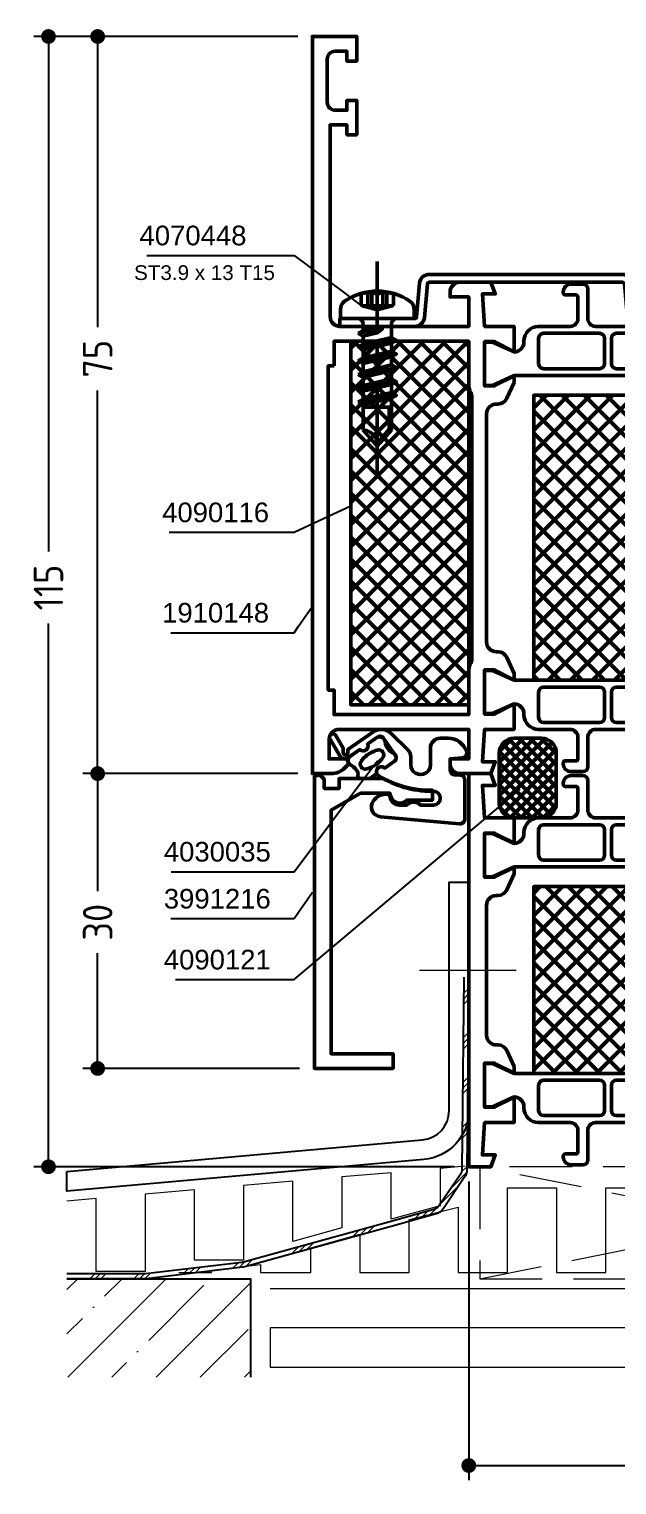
# Model space of a CAD drawing. Header units: millimetres. Extents: x 21 to 175, y 77 to 225.
# Drawn here: x 20.7 to 80.5, y 76.9 to 225 of the extents above; entities that cross this region are included whole.
import ezdxf
from ezdxf.enums import TextEntityAlignment as Align

# ---------------------------------------------------------------- set-up
doc = ezdxf.new("R2010")
doc.units = ezdxf.units.MM
doc.linetypes.add('CENTER', pattern=[50.800000000000004, 31.75, -6.35, 6.35, -6.35])
doc.linetypes.add('HIDDEN', pattern=[9.524999999999999, 6.35, -3.175])
for name, color, linetype, lineweight in [('AM_5', 3, 'Continuous', 25), ('AM_C', 50, 'Continuous', 50), ('AM_S', 80, 'Continuous', 50), ('Cent3', 70, 'CENTER', 18), ('CHide3', 70, 'HIDDEN', 18), ('Cont2', 2, 'Continuous', 25), ('Cont3', 70, 'Continuous', 18)]:
    doc.layers.add(name, color=color, linetype=linetype, lineweight=lineweight)
doc.styles.add('HBS_DIMTEXTSTYLE', font='isocp.shx')
doc.styles.get("Standard").update_dxf_attribs({"font": 'ISOCP.SHX'})
doc.styles.add('SWISSL', font='swissl.ttf')
doc.dimstyles.new('Konstruktionsschnitt 1-1$0', dxfattribs={"dimtxt": 3, "dimasz": 1.5, "dimexe": 1.5, "dimexo": 1.5, "dimgap": 1.5, "dimtad": 0, "dimdsep": 46, "dimtxsty": 'HBS_DIMTEXTSTYLE', "dimblk": 'PUNKT', "dimcen": 0, "dimclrd": 3, "dimclre": 3, "dimclrt": 2, "dimadec": 1, "dimazin": 2, "dimtfac": 0.7, "dimtofl": 0, "dimtmove": 0, "dimatfit": 3, "dimfxl": 0, "dimtolj": 1, "dimtzin": 0, "dimarcsym": 0})
pattern_1 = [(45, (0, 0), (-1.122532015133644, 1.122532015133644), []), (135, (0, 0), (-1.122532015133644, -1.122532015133644), [])]

# ---------------------------------------------------------------- blocks, each defined once
blk = doc.blocks.new('WS4070448')
at = {"linetype": 'CENTER', "ltscale": 0.3}
blk.add_line((-2.131628207280301e-14, -16.00000000000009), (2.131628207280301e-14, 5.799999999999983), dxfattribs=at)
at = {"linetype": 'HIDDEN'}
for p, q in [((-0.9716666225000523, 1.333334000000065), (-0.9716666225000523, 2.718029728387165)), ((-0.559467827442873, 1.333334000000065), (-0.559467827442873, 2.606530783730278)), ((0.5594678274428446, 1.333334000000065), (0.5594678274428446, 2.606530783730278)), ((0.9716666224999102, 1.333334000000065), (0.9716666224999102, 2.718029728387165))]:
    blk.add_line(p, q, dxfattribs=at)
for p, q in [((-1.45000000000006, -9.000000000000085), (-1.45000000000006, -11.36375571920436)), ((-1.45000000000006, -9.000000000000085), (1.450000000000031, -9.000000000000085)), ((1.450000000000031, -11.36375571920436), (1.450000000000031, -9.000000000000085)), ((-1.45000000000006, -11.36375571920436), (-1.4210854715202e-14, -13.00000000000009)), ((-1.4210854715202e-14, -13.00000000000009), (1.450000000000031, -11.36375571920436))]:
    blk.add_line(p, q)
blk.add_lwpolyline([(3.322916666666629, 1.753759020647635, 0.3148562194916155), (-3.322916666666629, 1.753759020647635, 0.244911807885714), (-3.75, 0.9341453963980939), (-3.75, 0), (3.75, 0), (3.75, 0.9341453963980939, 0.244911807885716), (3.322916666666629, 1.753759020647635, 0.1382912330068625)], format="xyb")
for points in [[(-1.649999250000064, 2.560350930921459), (-1.649999250000064, 1.333334000000036)], [(1.649999249999951, 2.560350930921459), (1.649999249999951, 1.333334000000036)], [(-1.649999250000064, 1.333334000000036), (0, 0.8912180334505138)], [(1.649999249999951, 1.333334000000036), (0, 0.8912180334505138)]]:
    blk.add_lwpolyline(points, dxfattribs=at)
for points in [[(-1.950000000000045, -1.499999999999886), (-1.450000000000045, -1.788675134594655), (0, -1.44483752221322), (0.5, -1.067998897264147), (0, -0.8674872530235689), (-1.450000000000045, -1.211324865405004)], [(-1.950000000000045, -2.899999999999864), (-1.450000000000045, -3.188675134594632), (1.450000000000045, -2.500999909831648), (1.950000000000045, -2.212324775236766), (1.450000000000045, -1.923649640641997), (-1.450000000000045, -2.611324865404981)], [(-1.950000000000045, -4.299999999999841), (-1.450000000000045, -4.58867513459461), (1.450000000000045, -3.900999909831626), (1.950000000000045, -3.612324775236857), (1.450000000000045, -3.323649640641975), (-1.450000000000045, -4.011324865405072)], [(-1.950000000000045, -5.699999999999932), (-1.450000000000045, -5.9886751345947), (1.450000000000045, -5.300999909831717), (1.950000000000045, -5.012324775236834), (1.450000000000045, -4.723649640642066), (-1.450000000000045, -5.411324865405049)], [(-1.950000000000045, -7.099999999999909), (-1.450000000000045, -7.388675134594678), (1.450000000000045, -6.700999909831694), (1.950000000000045, -6.412324775236925), (1.450000000000045, -6.123649640642043), (-1.450000000000045, -6.81132486540514)], [(-1.950000000000045, -8.5), (-1.450000000000045, -8.788675134594769), (1.450000000000045, -8.100999909831785), (1.950000000000045, -7.812324775236902), (1.450000000000045, -7.523649640642134), (-1.450000000000045, -8.211324865405118)]]:
    blk.add_lwpolyline(points, close=True)
for points in [[(-1.950000000000045, -1.499999999999886), (0.5, -1.067998897264147)], [(-1.450000000000045, -0.5), (-1.450000000000045, -1.211324865405004)], [(1.450000000000045, -0.5), (1.450000000000045, -1.923649640641997)], [(-1.950000000000045, -2.899999999999864), (1.950000000000045, -2.212324775236766)], [(-1.450000000000045, -1.788675134594655), (-1.450000000000045, -2.211324865405231)], [(-1.450000000000045, -1.788675134594541), (-1.450000000000045, -2.611324865404981)], [(-1.450000000000045, -1.788675134594655), (-1.450000000000045, -2.611324865404981)], [(1.450000000000045, -2.500999909831648), (1.450000000000045, -3.323649640641975)], [(-1.950000000000045, -4.299999999999841), (1.950000000000045, -3.612324775236857)], [(-1.450000000000045, -3.188675134594632), (-1.450000000000045, -4.011324865404958)], [(1.450000000000045, -3.900999909831626), (1.450000000000045, -4.723649640642066)], [(-1.950000000000045, -5.699999999999932), (1.950000000000045, -5.012324775236834)], [(-1.450000000000045, -4.58867513459461), (-1.450000000000045, -5.411324865405049)], [(1.450000000000045, -5.300999909831717), (1.450000000000045, -6.123649640642043)], [(-1.950000000000045, -7.099999999999909), (1.950000000000045, -6.412324775236925)], [(-1.450000000000045, -5.9886751345947), (-1.450000000000045, -6.811324865405027)], [(-1.450000000000045, -7.388675134594678), (-1.450000000000045, -8.211324865405118)], [(1.450000000000045, -6.700999909831694), (1.450000000000045, -7.523649640642134)], [(-1.950000000000045, -8.5), (1.950000000000045, -7.812324775236902)], [(-1.450000000000045, -8.788675134594769), (-1.450000000000045, -9)], [(1.450000000000045, -8.100999909831785), (1.450000000000045, -9)], [(-1.450000000000045, -10.18867513459475), (-1.450000000000045, -11.01132486540519)], [(1.200000000000045, -9), (1.200000000000045, -11.24717880466551), (0.03343096820276514, -12.6455962645781)], [(1.450000000000045, -9.500999909831762), (1.450000000000045, -10.3236496406422)]]:
    blk.add_lwpolyline(points)
for centre, radius, start, end in [((-1.589423204548893, 3.837682909053569), 1.278767547148902, 267.2848457777188, 298.8872446147255), ((0, 5.492494377275193), 2.939692180009696, 250.6988425741183, 289.3011574258814), ((1.589423204548893, 3.837682909053569), 1.278767547148902, 241.1127553852742, 272.7151542222811), ((-1.310832936250108, 2.490512553338817), 1.205859026872558, 253.6642630842155, 286.3357369157983), ((1.13686837721616e-13, 11.41484705033724), 10.12822992478941, 264.4947782301543, 275.5052217698424), ((1.310832936250108, 2.490512553339386), 1.205859026873062, 253.6642630842089, 286.3357369157813)]:
    blk.add_arc(centre, radius, start, end, dxfattribs=at)
for centre, radius, start, end in [((-1.950000000000045, -0.5), 0.5, 0, 90), ((1.950000000000045, -0.5), 0.5, 90, 180), ((-1.458486273947074, -12.8318756073138), 1.46814441479989, 353.4243546898833, 89.66881296982747)]:
    blk.add_arc(centre, radius, start, end)
blk = doc.blocks.new('PUNKT')
at = {"color": 0, "linetype": 'Continuous'}
blk.add_line((-0.5, 0), (-1, 0), dxfattribs=at)
at = {"color": 0, "linetype": 'Continuous', "const_width": 0.5}
blk.add_lwpolyline([(-0.25, 0, 1), (0.25, 0, 1)], format="xyb", close=True, dxfattribs=at)
blk = doc.blocks.new('*D50')
at = {"layer": 'AM_5', "color": 3, "lineweight": -2, "transparency": 16777216}
for p, q in [((48.00108764469528, 224.2948722439128), (21.15944273874139, 224.2948722439128)), ((22.65944273874139, 222.7948722439128), (22.65944273874138, 171.8894959802159)), ((22.65944273874136, 110.7948722439128), (22.65944273874137, 164.565231911504)), ((63.90108764469527, 109.2948722439128), (21.15944273874136, 109.2948722439128))]:
    blk.add_line(p, q, dxfattribs=at)
at = {"layer": 'AM_5', "color": 3, "lineweight": -2, "transparency": 16777216, "xscale": 1.5, "yscale": 1.5, "zscale": 1.5}
for p, rotation in [((22.65944273874139, 224.2948722439128), 90), ((22.65944273874136, 109.2948722439128), 270)]:
    blk.add_blockref('PUNKT', p, dxfattribs=dict(at, rotation=rotation))
at = {"layer": 'AM_5', "color": 2, "transparency": 16777216, "insert": (22.65944273874135, 168.2273639458599), "char_height": 3, "attachment_point": 5, "rotation": 90, "style": 'HBS_DIMTEXTSTYLE'}
blk.add_mtext('\\A1;115', dxfattribs=at)
blk = doc.blocks.new('*D53')
at = {"layer": 'AM_5', "color": 3, "lineweight": -2, "transparency": 16777216}
for p, q in [((65.40108764469528, 107.7948722439128), (65.40108764469528, 77.39487224353995)), ((124.5010876446952, 96.3948722436425), (124.5010876446952, 77.39487224353995)), ((66.90108764469528, 78.89487224353995), (87.00108764469526, 78.89487224353995)), ((123.0010876446952, 78.89487224353995), (95.71157063617808, 78.89487224353995))]:
    blk.add_line(p, q, dxfattribs=at)
at = {"layer": 'AM_5', "color": 3, "lineweight": -2, "transparency": 16777216, "xscale": 1.5, "yscale": 1.5, "zscale": 1.5, "rotation": 180}
blk.add_blockref('PUNKT', (65.40108764469528, 78.89487224353995), dxfattribs=at)
at = {"layer": 'AM_5', "color": 3, "lineweight": -2, "transparency": 16777216, "xscale": 1.5, "yscale": 1.5, "zscale": 1.5}
blk.add_blockref('PUNKT', (124.5010876446952, 78.89487224353995), dxfattribs=at)
at = {"layer": 'AM_5', "color": 2, "transparency": 16777216, "insert": (91.35632914043667, 78.89487224353995), "char_height": 3, "attachment_point": 5, "style": 'HBS_DIMTEXTSTYLE'}
blk.add_mtext('\\A1;59.1', dxfattribs=at)
blk = doc.blocks.new('*D54')
at = {"layer": 'AM_5', "color": 3, "lineweight": -2, "transparency": 16777216}
for p, q in [((48.00108764469528, 224.2948722439128), (26.15944273874139, 224.2948722439128)), ((27.65944273874139, 222.7948722439128), (27.65944273874138, 194.7145006288347)), ((27.65944273874137, 150.7948722439128), (27.65944273874138, 188.2902365601228)), ((48.00108764469528, 149.2948722439128), (26.15944273874137, 149.2948722439128))]:
    blk.add_line(p, q, dxfattribs=at)
at = {"layer": 'AM_5', "color": 3, "lineweight": -2, "transparency": 16777216, "xscale": 1.5, "yscale": 1.5, "zscale": 1.5}
for p, rotation in [((27.65944273874139, 224.2948722439128), 90), ((27.65944273874137, 149.2948722439128), 270)]:
    blk.add_blockref('PUNKT', p, dxfattribs=dict(at, rotation=rotation))
at = {"layer": 'AM_5', "color": 2, "transparency": 16777216, "insert": (27.65944273874135, 191.5023685944788), "char_height": 3, "attachment_point": 5, "rotation": 90, "style": 'HBS_DIMTEXTSTYLE'}
blk.add_mtext('\\A1;75', dxfattribs=at)
blk = doc.blocks.new('*D55')
at = {"layer": 'AM_5', "color": 3, "lineweight": -2, "transparency": 16777216}
for p, q in [((48.00108764469528, 149.2948722439128), (26.1594427387414, 149.2948722439128)), ((27.6594427387414, 147.7948722439128), (27.6594427387414, 137.3236236396629)), ((27.65944273874139, 120.7948722439128), (27.65944273874139, 131.0212614349385)), ((48.20108764469527, 119.2948722439128), (26.15944273874139, 119.2948722439128))]:
    blk.add_line(p, q, dxfattribs=at)
at = {"layer": 'AM_5', "color": 3, "lineweight": -2, "transparency": 16777216, "xscale": 1.5, "yscale": 1.5, "zscale": 1.5}
for p, rotation in [((27.6594427387414, 149.2948722439128), 90), ((27.65944273874139, 119.2948722439128), 270)]:
    blk.add_blockref('PUNKT', p, dxfattribs=dict(at, rotation=rotation))
at = {"layer": 'AM_5', "color": 2, "transparency": 16777216, "insert": (27.65944273874137, 134.1724425373007), "char_height": 3, "attachment_point": 5, "rotation": 90, "style": 'HBS_DIMTEXTSTYLE'}
blk.add_mtext('\\A1;30', dxfattribs=at)
blk = doc.blocks.new('*S283')
at = {"layer": 'AM_5', "color": 3}
for p, q in [((32.64607917329776, 202.0182445377727), (47.6428624065924, 202.0182445377727)), ((47.6428624065924, 202.0182445377727), (52.64623833503897, 198.2648733703371))]:
    blk.add_line(p, q, dxfattribs=at)
at = {"layer": 'AM_5', "color": 3, "linetype": 'Continuous'}
blk.add_line((52.64623833503897, 198.2648733703371), (54.64607731474939, 196.7646587006212), dxfattribs=at)
at = {"layer": 'AM_5', "color": 2, "insert": (42.79136091124752, 203.0182445377727), "char_height": 2, "attachment_point": 9, "style": 'SWISSL'}
blk.add_mtext('4070448', dxfattribs=at)
blk = doc.blocks.new('ZAHL rechts')
at = {"layer": 'AM_5', "color": 2, "style": 'SWISSL'}
blk.add_attdef('XXX', text='', height=1.5, dxfattribs=at).set_placement((-1.954028421162932, -2.499647748309662), align=Align.RIGHT)
blk = doc.blocks.new('*S284')
at = {"layer": 'AM_5', "color": 3, "linetype": 'Continuous'}
blk.add_line((48.08763885354344, 164.2838772042271), (49.50108764469528, 166.3459544372112), dxfattribs=at)
at = {"layer": 'AM_5', "color": 3}
for p, q in [((35.10121750063848, 163.6349938553808), (47.6428624065924, 163.6349938553808)), ((47.6428624065924, 163.6349938553808), (48.08763885354344, 164.2838772042271))]:
    blk.add_line(p, q, dxfattribs=at)
at = {"layer": 'AM_5', "color": 2, "insert": (45.09171308787542, 164.6349938553808), "char_height": 2, "attachment_point": 9, "style": 'SWISSL'}
blk.add_mtext('1910148', dxfattribs=at)
blk = doc.blocks.new('*S285')
at = {"layer": 'AM_5', "color": 3, "linetype": 'Continuous'}
blk.add_line((48.08763885354344, 135.1857875777609), (49.50108764469528, 137.247864810745), dxfattribs=at)
at = {"layer": 'AM_5', "color": 3}
for p, q in [((47.6428624065924, 134.5369042289147), (48.08763885354344, 135.1857875777609)), ((35.10121750063848, 134.5369042289147), (47.6428624065924, 134.5369042289147))]:
    blk.add_line(p, q, dxfattribs=at)
at = {"layer": 'AM_5', "color": 2, "insert": (45.26279251761065, 135.5369042289147), "char_height": 2, "attachment_point": 9, "style": 'SWISSL'}
blk.add_mtext('3991216', dxfattribs=at)
blk = doc.blocks.new('*S286')
at = {"layer": 'AM_5', "color": 3, "linetype": 'Continuous'}
blk.add_line((54.60537537298061, 148.6083422597439), (56.10462852090293, 150.6089021809772), dxfattribs=at)
at = {"layer": 'AM_5', "color": 3}
for p, q in [((47.6428624065924, 139.3177668749757), (54.60537537298061, 148.6083422597439)), ((35.13244628543142, 139.3177668749757), (47.6428624065924, 139.3177668749757))]:
    blk.add_line(p, q, dxfattribs=at)
at = {"layer": 'AM_5', "color": 2, "insert": (45.26279251761065, 140.3177668749757), "char_height": 2, "attachment_point": 9, "style": 'SWISSL'}
blk.add_mtext('4030035', dxfattribs=at)
blk = doc.blocks.new('*S290')
at = {"layer": 'AM_5', "color": 3, "linetype": 'Continuous'}
blk.add_line((68.69875327079613, 146.1007262386425), (70.60988002975438, 147.7124317052814), dxfattribs=at)
at = {"layer": 'AM_5', "color": 3}
for p, q in [((47.6428624065924, 128.3437175778), (68.69875327079613, 146.1007262386425)), ((35.56286040627324, 128.3437175778), (47.6428624065924, 128.3437175778))]:
    blk.add_line(p, q, dxfattribs=at)
at = {"layer": 'AM_5', "color": 2, "insert": (45.26279251761065, 129.3437175778), "char_height": 2, "attachment_point": 9, "style": 'SWISSL'}
blk.add_mtext('4090121', dxfattribs=at)
blk = doc.blocks.new('*S292')
at = {"layer": 'AM_5', "color": 3, "linetype": 'Continuous'}
blk.add_line((51.1392236649849, 175.4927299167475), (53.40108764469528, 176.5576108196135), dxfattribs=at)
at = {"layer": 'AM_5', "color": 3}
for p, q in [((47.6428624065924, 173.8466502377832), (51.1392236649849, 175.4927299167475)), ((34.93556916391072, 173.8466502377832), (47.6428624065924, 173.8466502377832))]:
    blk.add_line(p, q, dxfattribs=at)
at = {"layer": 'AM_5', "color": 2, "insert": (45.09171308787542, 174.8466502377832), "char_height": 2, "attachment_point": 9, "style": 'SWISSL'}
blk.add_mtext('4090116', dxfattribs=at)
blk = doc.blocks.new('WI4090116')
h = blk.add_hatch()
h.set_pattern_fill('ANSI37', color=256, scale=0.5, style=0)
h.set_pattern_definition(pattern_1)
h.paths.add_polyline_path([(12, 37), (0, 37), (0, 0), (12, 1.77635683940025e-15)])
blk.add_lwpolyline([(12, 0), (12, 37), (2.390007383920337e-15, 37), (0, 0), (12, 0)], close=True)
blk = doc.blocks.new('WI4030035')
for points in [[(6.912844257252338, -4.394375471112689, -0.5139623696979816), (6.085081425215151, -2.994542319062873, -0.2971352728131728), (7.457459287392417, -2.100000000000001), (7.599999999999937, -2.100000000000001, -0.369663813329322), (7.896428444123025, -2.353846153846156, 0.3696638133293279), (8.884523257866498, -3.199999999999996), (9.571714314291405, -3.199999999999996, -0.4200840252084038), (10.99999999999998, -3.199999999999982), (12.29999999999999, -3.199999999999996, 0.9998319518644877), (12.3002352877288, -1.800000039543065), (12.12934757663047, -1.800000039543065, -0.1433758306597387), (6.736215529552666, -0.2210526294977271, -1.099023215112901), (7.349674478305495, 0.563042623682918), (8.359594367663782, 1.270780608298715, 0.4140998589492778), (8.457697422273789, 1.827782905364082), (7.196170143118557, 3.629430574540429, 0.4142135623775013), (6.6390787508576, 3.727660817712142), (5.620768174213445, 3.014632075684396, -0.8164965812696077), (4.818166362115598, 2.452644236654692), (3.632397930817604, 1.622360242462094, -0.4401814866602699), (2.768465051750802, 1.814149188926137), (1.785310251197537, 3.519278362770869, -0.9999999999999706), (2.391728437987695, 3.868931022892447), (3.125307196339868, 2.596652698588713), (3.125307196339868, 2.137346401831472, 1.000000000410207), (3.600000000002801, 2.137346401831472), (3.600000000002836, 2.454217179216897), (6.134264186414754, 4.228728066419364, -0.3639702342708468), (8.055289012741298, 4.060660171779823), (9.707106781186539, 2.408842403334603, -0.1989123675928838), (9.999999999999993, 1.701735622148021), (9.999999999999957, 0.9000000000000057, 1.000000000410207), (11.99999999999997, 0.9000000000000057), (11.99999999999999, 2.599999999999994, -0.4142135626133908), (12.99999999999999, 3.599999999999994), (13.78824360251612, 3.599999999999994, -0.3164943382338736), (15.67058546582793, 2.275861753337054, -0.4917947128300505), (15.2435778713738, 1.608798965956915), (13.99999999999999, 1.5), (13.99999999999999, 0.3744822833573593, 0.3989595459737116), (14.47383202187849, -0.124832484019926), (15.02616797812148, -0.1537791849048418, -0.3989595459737154), (15.5, -0.6530939522821271), (15.49999999999999, -4.600000000000001, -0.440010531136637), (14.95642212862618, -5.098097349045872), (6.912844257252338, -4.394375471112689)], [(8.196440232313387, 2.08119736962572, -0.5626267283006946), (8.359594367663783, 1.270780608298701), (7.349674478305468, 0.563042623682882, 0.8157948930456566), (6.546955880931813, 0.00151605961371315), (5.831308205557002, -0.5000000000279745), (4.9101185149191, -0.5000000000470455, -0.5214468207641677), (4.628495798394988, -0.09661409413593747, 0.2041112977901597), (4.616542440798833, 0.1382192798326041, 0.1614792016717727), (3.956681618646224, 0.8136435866751053, -0.5424332092361432), (3.836871528302419, 1.765534196790405), (4.818166362115614, 2.452644236654741, 0.8164965816114546), (5.620768174213447, 3.014632075684396), (6.543650700102996, 3.660841377214943, -0.5424332091856782), (7.397157817980167, 3.222690956479816, 0.2463454695318311), (8.196440232313387, 2.08119736962572)], [(5.237182257971421, 1.609818329015035, 0.05852415825914666), (4.970644392811119, 1.256573669215236, 0.739130434782609), (5.518977856413239, 0.4734723261418519, 0.1725745124494025), (7.151874339808893, 1.616838752931605, 0.7391304350997632), (6.603540876206859, 2.399940096004961, 0.1154577471995676), (5.237182257971421, 1.609818329015035)]]:
    blk.add_lwpolyline(points, format="xyb", close=True)
at = {"width": 0.8}
blk.add_text('STILPRF1', height=0.01, dxfattribs=at).set_placement((0, 0))
blk = doc.blocks.new('WI4080202')
blk.add_lwpolyline([(-48.31596340037879, -0.1825710845161694), (-48.61382596194296, -3.587155742230798, -0.3888787318529878), (-49.61002066003471, -4.499999999483137), (-57.19999999985691, -4.499999999483137), (-57.19999999985691, -3.699999999482955), (-49.6100206600347, -3.699999999483137, 0.388878731852982), (-49.41078172041635, -3.517431148032671), (-49.11291915885215, -0.1128464903182987, -0.3888787318529851), (-48.11672446076041, 0.7999977669340274), (-28.48325693036753, 0.7999977669340268, -0.3888787318529744), (-27.48706223227579, -0.1128464903182645), (-27.21544610936719, -3.217432981435559, 0.3888787318529892), (-27.01620716974884, -3.400001832886031), (-19.88378352567152, -3.400001832886031, 0.3888787318529688), (-19.68454458605318, -3.217432981435571), (-19.41292846314469, -0.1128464903181837, -0.3888787318529531), (-18.41673376505295, 0.7999977669340268), (0.8000000001437686, 0.7999977669340269, -0.4142135623730951), (1.800000000143768, -0.2000022330659731), (1.800000000143768, -1.500002233066155, -0.4142135623730951), (0.8000000001437684, -2.500002233066155), (-0.6999999998562316, -2.500002233066155), (-0.6999999998562316, -1.700002233065973), (0.8000000001437684, -1.70000223306603, 0.4142135623730829), (1.000000000143643, -1.500002233066164), (1.000000000143643, -0.2000022330659732, 0.4142135623730921), (0.8000000001437703, -2.233066098228376e-06), (-18.41673376505295, -2.233065973245019e-06, 0.3888787318529934), (-18.6159727046713, -0.1825710845164408), (-18.88758882757979, -3.287157575633712, -0.3888787318529837), (-19.88378352567154, -4.200001832886031), (-27.01620716974884, -4.200001832886031, -0.3888787318529745), (-28.01240186784058, -3.287157575633739), (-28.28401799074918, -0.1825710845164305, 0.388878731852965), (-28.48325693036752, -2.233065973245019e-06), (-48.11672446076045, -2.233065973245019e-06, 0.3888787318530236), (-48.31596340037879, -0.1825710845161694)], format="xyb", close=True)
blk = doc.blocks.new('WI1010557')
for points in [[(-54.49999999999998, 10.19999999999999), (-55.23354679286452, 11.81380294430133, 0.294107615057312), (-56.14391327032706, 12.40000000000001), (-56.29999999999998, 12.40000000000001, -0.4142135623730951), (-57.29999999999998, 13.40000000000001), (-57.29999999999997, 26.59999999999999, -0.414213562373095), (-56.29999999999997, 27.59999999999999), (-56.1439132703268, 27.59999999999999, 0.2941076150573486), (-55.2335467928642, 28.18619705569879), (-54.49999999999997, 29.80000000000003), (-54.49999999999998, 30.49999999999998), (-56.69999999999997, 29.49999999999997), (-57.49999999999998, 29.49999999999997), (-57.49999999999997, 33.89999999999998), (-56.69999999999997, 33.89999999999998), (-54.49999999999997, 32.89999999999998), (-54.49999999999997, 35.49999899999997), (-57.49999999999997, 35.49999999999983), (-57.72073743384593, 38.80000000000002), (-56.41437039865156, 38.80000000000001), (-56.85113467977101, 40.00000000000001), (-59.09999999999997, 40), (-59.09999999999997, 0), (-56.85113467977101, -7.105427357601002e-15), (-56.41437039865156, 1.199999999999989), (-57.72073743384593, 1.199999999999982), (-57.49999999999997, 4.500000000000171), (-54.49999999999997, 4.500001000000026), (-54.49999999999997, 7.100000000000023), (-56.69999999999997, 6.100000000000023), (-57.49999999999997, 6.100000000000023), (-57.49999999999998, 10.50000000000003), (-56.69999999999997, 10.50000000000003), (-54.49999999999998, 9.500000000000021), (-54.49999999999998, 10.19999999999999)], [(-20.49999999999998, 10.2), (-19.76645320713581, 11.81380294430117, -0.2941076150573475), (-18.85608672967323, 12.39999999999999), (-18.69999999999998, 12.4, 0.4142135623730883), (-17.7, 13.4), (-17.7, 26.6, 0.4142135623730953), (-18.7, 27.6), (-18.8560867296732, 27.6, -0.2941076150573539), (-19.76645320713581, 28.18619705569882), (-20.49999999999997, 29.79999999999998), (-20.49999999999996, 30.49999999999998), (-18.29999999999998, 29.49999999999997), (-17.49999999999996, 29.49999999999997), (-17.49999999999997, 33.89999999999998), (-18.29999999999998, 33.89999999999998), (-20.49999999999997, 32.89999999999998), (-20.49999999999997, 35.49999899999997), (-17.49999999999997, 35.49999999999983), (-17.27926256615402, 38.80000000000003), (-18.58562960134839, 38.80000000000001), (-18.14886532022894, 40.00000000000001), (-15, 40, -0.4142135623730949), (-14, 39), (-14, 38.5), (-15.89999999999997, 38.5), (-15.90000000000001, 35.5), (-2.699999999999989, 35.5, 0.4142135623730951), (-1.699999999999989, 36.5), (-1.699999999999989, 38.5), (-3.5, 38.5), (-3.712132034355951, 39.01213203435598), (-3.310050506338676, 39.4142135623732, -0.1989123673796397), (-1.895836943965692, 40), (0, 40), (0, -3.552713678800501e-15), (-1.895836943965696, -3.552713678800501e-15, -0.1989123673796396), (-3.310050506338678, 0.5857864376267976), (-3.712132034355953, 0.9878679656440141), (-3.500000000000004, 1.499999999999996), (-1.699999999999992, 1.499999999999996), (-1.699999999999992, 3.499999999999996, 0.4142135623730951), (-2.699999999999992, 4.499999999999996), (-15.90000000000002, 4.5), (-15.89999999999997, 1.499999999999996), (-14, 1.499999999999996), (-14, 0.9999999999999964, -0.4142135623730951), (-15, -3.552713678800501e-15), (-18.14886532022894, -1.06581410364015e-14), (-18.58562960134839, 1.199999999999989), (-17.27926256615402, 1.199999999999974), (-17.49999999999997, 4.500000000000171), (-20.49999999999997, 4.500001000000026), (-20.49999999999997, 7.100000000000023), (-18.29999999999998, 6.100000000000023), (-17.49999999999997, 6.100000000000023), (-17.49999999999996, 10.50000000000003), (-18.29999999999998, 10.50000000000003), (-20.49999999999996, 9.500000000000014), (-20.49999999999998, 10.2)], [(-20.49999999999996, 32.89999999999998), (-20.49999999999996, 32.9497840575384), (-18.49999999999996, 33.94999999999998), (-17.49999999999997, 33.94999999999999), (-17.49999999999997, 29.44999999999999), (-18.49999999999994, 29.44999999999998), (-20.49999999999996, 30.45021594246158), (-20.49999999999996, 30.49999999999999), (-54.49999999999999, 30.49999999999999), (-54.49999999999999, 30.45021594246158), (-56.5, 29.44999999999998), (-57.49999999999997, 29.44999999999999), (-57.49999999999997, 33.94999999999999), (-56.49999999999999, 33.94999999999998), (-54.49999999999999, 32.9497840575384), (-54.49999999999999, 32.89999999999999, 0.4142135623730951), (-53.49999999999999, 33.89999999999999), (-53.49999999999999, 33.99999999999999, -0.4142135623730951), (-51.99999999999999, 35.49999999999999), (-48.8, 35.49999999999999, 0.4142135623730954), (-47.99999999999999, 36.29999999999999), (-47.99999999999999, 38.49999999999999, 0.4142135623730945), (-48.19999999999999, 38.69999999999998), (-49.3, 38.69999999999998, -0.4142135623730944), (-49.49999999999999, 38.89999999999998), (-49.49999999999999, 38.99999999999999, -0.4142135623730933), (-48.69999999999999, 39.79999999999998), (-47.49999999999999, 39.79999999999998, -0.414213562373094), (-46.99999999999999, 39.29999999999998), (-46.99999999999999, 36.29999999999999, 0.4142135623730955), (-46.19999999999999, 35.49999999999999), (-28.8, 35.49999999999999, 0.4142135623730954), (-28, 36.29999999999999), (-27.99999999999999, 39.29999999999998, -0.4142135623730945), (-27.49999999999999, 39.79999999999998), (-26.3, 39.79999999999998, -0.4142135623730963), (-25.5, 38.99999999999999), (-25.49999999999999, 38.89999999999999, -0.4142135623731066), (-25.69999999999999, 38.69999999999998), (-26.8, 38.69999999999998, 0.4142135623730938), (-27, 38.49999999999999), (-26.99999999999999, 36.29999999999998, 0.414213562373095), (-26.19999999999999, 35.49999999999999), (-23, 35.49999999999999, -0.4142135623730951), (-21.5, 33.99999999999999), (-21.5, 33.89999999999999, 0.4142135623730951), (-20.49999999999996, 32.89999999999998)], [(-52, 31.69999999999998), (-52, 34.29999999999998, -0.4142135623730951), (-51.5, 34.79999999999998), (-45.8, 34.79999999999998, -0.4142135623730945), (-45.3, 34.29999999999999), (-45.3, 31.69999999999998, -0.4142135623730955), (-45.8, 31.19999999999998), (-51.5, 31.19999999999998, -0.4142135623730951), (-52, 31.69999999999998)], [(-44.59999999999999, 31.69999999999998), (-44.59999999999999, 34.29999999999999, -0.4142135623730945), (-44.09999999999999, 34.79999999999998), (-38.34999999999999, 34.79999999999998, -0.4142135623730945), (-37.84999999999999, 34.29999999999999), (-37.84999999999999, 31.69999999999998, -0.4142135623730955), (-38.34999999999999, 31.19999999999998), (-44.09999999999999, 31.19999999999998, -0.4142135623730955), (-44.59999999999999, 31.69999999999998)], [(-30.39999999999999, 31.69999999999998, -0.4142135623730945), (-30.89999999999999, 31.19999999999998), (-36.64999999999999, 31.19999999999998, -0.4142135623730946), (-37.14999999999999, 31.69999999999998), (-37.14999999999999, 34.29999999999998, -0.4142135623730955), (-36.64999999999999, 34.79999999999998), (-30.89999999999999, 34.79999999999998, -0.4142135623730951), (-30.39999999999999, 34.29999999999998), (-30.39999999999999, 31.69999999999998)], [(-29.69999999999999, 31.69999999999998), (-29.7, 34.29999999999998, -0.4142135623730958), (-29.2, 34.79999999999998), (-23.49999999999999, 34.79999999999998, -0.4142135623730951), (-22.99999999999999, 34.29999999999998), (-22.99999999999999, 31.69999999999998, -0.414213562373095), (-23.49999999999999, 31.19999999999998), (-29.19999999999999, 31.19999999999998, -0.4142135623730951), (-29.69999999999999, 31.69999999999998)], [(-2.200000000000003, 31.5), (-1.599999999999994, 31.5), (-1.599999999999994, 8.5), (-2.200000000000003, 8.5), (-2.199999999999999, 6), (-15.9, 6), (-15.9, 10.35, 0.1122811000652553), (-16.1016393442623, 11.23660187588392, -0.1122811000652559), (-16.2, 11.6690905958273), (-16.2, 28.33090940417271, -0.1122811000652545), (-16.10163934426229, 28.76339812411609, 0.1122811000652546), (-15.9, 29.65000000000001), (-15.9, 34), (-2.200000000000003, 34), (-2.200000000000003, 31.5)], [(-20.49999999999996, 7.100000000000009), (-20.49999999999996, 7.050215942461594), (-18.49999999999996, 6.050000000000013), (-17.49999999999997, 6.05000000000001), (-17.49999999999997, 10.55000000000001), (-18.49999999999994, 10.55000000000001), (-20.49999999999996, 9.549784057538421), (-20.49999999999996, 9.50000000000001), (-54.49999999999999, 9.500000000000014), (-54.49999999999999, 9.549784057538425), (-56.5, 10.55000000000002), (-57.49999999999997, 10.55000000000001), (-57.49999999999997, 6.050000000000014), (-56.49999999999999, 6.050000000000018), (-54.49999999999999, 7.050215942461598), (-54.49999999999999, 7.100000000000009, -0.4142135623730951), (-53.49999999999999, 6.100000000000009), (-53.49999999999999, 6.000000000000014, 0.4142135623730951), (-51.99999999999999, 4.500000000000013), (-48.8, 4.500000000000012, -0.4142135623730954), (-47.99999999999999, 3.700000000000012), (-47.99999999999999, 1.500000000000017, -0.4142135623730945), (-48.19999999999999, 1.300000000000017), (-49.3, 1.300000000000015, 0.4142135623730944), (-49.49999999999999, 1.100000000000015), (-49.49999999999999, 1.000000000000006, 0.4142135623730933), (-48.69999999999999, 0.2000000000000117), (-47.49999999999999, 0.2000000000000153, 0.414213562373094), (-46.99999999999999, 0.7000000000000153), (-46.99999999999999, 3.700000000000012, -0.4142135623730955), (-46.19999999999999, 4.500000000000012), (-28.8, 4.500000000000009, -0.4142135623730954), (-28, 3.700000000000009), (-27.99999999999999, 0.7000000000000126, 0.4142135623730945), (-27.49999999999999, 0.2000000000000135), (-26.3, 0.2000000000000099, 0.4142135623730963), (-25.5, 1.000000000000011), (-25.49999999999999, 1.100000000000005, 0.4142135623731066), (-25.69999999999999, 1.300000000000013), (-26.8, 1.300000000000015, -0.4142135623730938), (-27, 1.500000000000014), (-26.99999999999999, 3.70000000000001, -0.414213562373095), (-26.19999999999999, 4.500000000000009), (-23, 4.50000000000001, 0.4142135623730951), (-21.5, 6.00000000000001), (-21.5, 6.100000000000004, -0.4142135623730951), (-20.49999999999996, 7.100000000000009)], [(-52, 8.300000000000017), (-52, 5.700000000000013, 0.4142135623730951), (-51.5, 5.200000000000013), (-45.8, 5.200000000000012, 0.4142135623730945), (-45.3, 5.700000000000012), (-45.3, 8.300000000000015, 0.4142135623730955), (-45.8, 8.800000000000015), (-51.5, 8.800000000000017, 0.4142135623730951), (-52, 8.300000000000017)], [(-44.59999999999999, 8.300000000000015), (-44.59999999999999, 5.700000000000011, 0.4142135623730945), (-44.09999999999999, 5.200000000000012), (-38.34999999999999, 5.200000000000012, 0.4142135623730945), (-37.84999999999999, 5.70000000000001), (-37.84999999999999, 8.300000000000015, 0.4142135623730955), (-38.34999999999999, 8.800000000000015), (-44.09999999999999, 8.800000000000015, 0.4142135623730955), (-44.59999999999999, 8.300000000000015)], [(-30.39999999999999, 8.300000000000015, 0.4142135623730945), (-30.89999999999999, 8.800000000000013), (-36.64999999999999, 8.800000000000015, 0.4142135623730946), (-37.14999999999999, 8.300000000000015), (-37.14999999999999, 5.700000000000012, 0.4142135623730955), (-36.64999999999999, 5.200000000000011), (-30.89999999999999, 5.20000000000001, 0.4142135623730951), (-30.39999999999999, 5.70000000000001), (-30.39999999999999, 8.300000000000015)], [(-29.69999999999999, 8.300000000000013), (-29.7, 5.700000000000012, 0.4142135623730958), (-29.2, 5.20000000000001), (-23.49999999999999, 5.20000000000001, 0.4142135623730951), (-22.99999999999999, 5.700000000000009), (-22.99999999999999, 8.300000000000013, 0.414213562373095), (-23.49999999999999, 8.800000000000013), (-29.19999999999999, 8.800000000000013, 0.4142135623730951), (-29.69999999999999, 8.300000000000013)]]:
    blk.add_lwpolyline(points, format="xyb", close=True)
blk = doc.blocks.new('WI1910148')
for points in [[(20.49999999999999, 39.79999999999998), (20.49999999999998, 40.49999999999998), (18.29999999999999, 39.49999999999997), (17.49999999999998, 39.49999999999997), (17.49999999999999, 43.89999999999998), (18.29999999999999, 43.89999999999998), (20.49999999999999, 42.89999999999998), (20.49999999999999, 45.49999899999997), (17.49999999999999, 45.49999999999983), (17.27926256615403, 48.80000000000002), (18.5856296013484, 48.80000000000001), (18.14886532022895, 50.00000000000001), (15, 50, 0.4142135623730951), (14, 49), (14, 48.5), (15.9, 48.5), (15.9, 45.5), (2.799999999999997, 45.5, -0.4142135623730951), (1.799999999999997, 46.5), (1.799999999999983, 66), (3.500000000000014, 66), (3.5, 65), (4.5, 65), (4.5, 68.5), (3.499999999999986, 68.5), (3.5, 67.5), (2.300000000000008, 67.5, -0.4142135623730964), (1.5, 68.30000000000001), (1.5, 72.7, -0.4142135623730963), (2.299999999999994, 73.5), (3.5, 73.5), (3.5, 72.5), (4.5, 72.5), (4.5, 75), (9.184850993605092e-17, 75), (-9.184850993605146e-17, 1.224646799147353e-16), (1.895836943965691, -2.220446049250313e-16, 0.1989123673796397), (3.310050506338675, 0.5857864376267999), (3.71213203435595, 0.9878679656440176), (3.499999999999999, 1.5), (1.699999999999988, 1.5), (1.699999999999988, 3.5, -0.414213562373095), (2.699999999999989, 4.5), (15.90000000000001, 4.5), (15.89999999999997, 1.5), (14, 1.5), (14, 1, 0.4142135623730951), (15, 0), (18.14886532022897, -6.898236322439022e-15), (18.58562960134843, 1.199999999999989), (17.27926256615406, 1.199999999999982), (17.50000000000001, 4.500000000000171), (20.50000000000001, 4.500001000000027), (20.50000000000001, 7.100000000000024), (18.30000000000001, 6.100000000000023), (17.50000000000001, 6.100000000000023), (17.5, 10.50000000000003), (18.30000000000001, 10.50000000000003), (20.5, 9.500000000000021), (20.50000000000001, 10.19999999999999), (19.76645320713582, 11.81380294430119, 0.2941076150573523), (18.85608672967322, 12.4), (18.7, 12.4, -0.4142135623730951), (17.7, 13.4), (17.7, 36.59999999999999, -0.4142135623730951), (18.7, 37.59999999999999), (18.85608672967322, 37.59999999999999, 0.2941076150573537), (19.76645320713582, 38.18619705569881), (20.49999999999999, 39.79999999999998)], [(54.5, 42.89999999999998), (54.5, 42.9497840575384), (56.5, 43.94999999999998), (57.49999999999999, 43.94999999999999), (57.49999999999999, 39.44999999999999), (56.50000000000001, 39.44999999999998), (54.5, 40.45021594246158), (54.5, 40.49999999999999), (20.49999999999998, 40.49999999999999), (20.49999999999998, 40.45021594246158), (18.49999999999996, 39.44999999999998), (17.49999999999999, 39.44999999999999), (17.49999999999999, 43.94999999999999), (18.49999999999998, 43.94999999999998), (20.49999999999998, 42.9497840575384), (20.49999999999998, 42.89999999999999, 0.4142135623730951), (21.49999999999998, 43.89999999999999), (21.49999999999998, 43.99999999999999, -0.4142135623730951), (22.99999999999998, 45.49999999999999), (26.19999999999997, 45.49999999999999, 0.4142135623730954), (26.99999999999997, 46.29999999999999), (26.99999999999997, 48.49999999999999, 0.4142135623730945), (26.79999999999997, 48.69999999999998), (25.69999999999997, 48.69999999999998, -0.4142135623730944), (25.49999999999997, 48.89999999999998), (25.49999999999997, 48.99999999999999, -0.4142135623730933), (26.29999999999997, 49.79999999999998), (27.49999999999997, 49.79999999999998, -0.414213562373094), (27.99999999999997, 49.29999999999998), (27.99999999999997, 46.29999999999999, 0.4142135623730955), (28.79999999999997, 45.49999999999999), (46.19999999999996, 45.49999999999999, 0.4142135623730954), (46.99999999999996, 46.29999999999999), (46.99999999999997, 49.29999999999998, -0.4142135623730945), (47.49999999999997, 49.79999999999998), (48.69999999999996, 49.79999999999998, -0.4142135623730963), (49.49999999999996, 48.99999999999999), (49.49999999999997, 48.89999999999999, -0.4142135623731066), (49.29999999999997, 48.69999999999998), (48.19999999999996, 48.69999999999998, 0.4142135623730938), (47.99999999999996, 48.49999999999999), (47.99999999999997, 46.29999999999998, 0.414213562373095), (48.79999999999997, 45.49999999999999), (51.99999999999996, 45.49999999999999, -0.4142135623730951), (53.49999999999996, 43.99999999999999), (53.49999999999996, 43.89999999999999, 0.4142135623730951), (54.5, 42.89999999999998)], [(54.49999999999999, 39.79999999999998), (54.49999999999999, 40.49999999999998), (56.69999999999998, 39.49999999999997), (57.49999999999999, 39.49999999999997), (57.49999999999999, 43.89999999999998), (56.69999999999998, 43.89999999999998), (54.49999999999999, 42.89999999999998), (54.49999999999999, 45.49999899999997), (57.49999999999999, 45.49999999999983), (57.72073743384594, 48.80000000000002), (56.41437039865157, 48.80000000000001), (56.85113467977102, 50.00000000000001), (59.99999999999997, 50, -0.4142135623730949), (60.99999999999997, 49), (60.99999999999997, 48.5), (59.09999999999999, 48.5), (59.09999999999996, 45.5), (72.29999999999998, 45.5, 0.4142135623730951), (73.29999999999998, 46.5), (73.29999999999998, 48.5), (71.49999999999997, 48.5), (71.28786796564403, 49.01213203435599), (71.6899494936613, 49.4142135623732, -0.1989123673796395), (73.10416305603428, 50), (74.99999999999997, 50), (74.99999999999997, 0), (73.10416305603428, 0, -0.1989123673796384), (71.6899494936613, 0.585786437626794), (71.28786796564403, 0.9878679656440141), (71.49999999999997, 1.5), (73.29999999999998, 1.5), (73.29999999999998, 3.5, 0.4142135623730951), (72.29999999999998, 4.5), (59.09999999999996, 4.5), (59.09999999999999, 1.5), (60.99999999999997, 1.5), (60.99999999999997, 1, -0.4142135623730953), (59.99999999999997, 0), (56.85113467977101, -7.105427357601002e-15), (56.41437039865156, 1.199999999999989), (57.72073743384593, 1.199999999999982), (57.49999999999998, 4.500000000000171), (54.49999999999998, 4.500001000000026), (54.49999999999998, 7.100000000000023), (56.69999999999997, 6.100000000000023), (57.49999999999998, 6.100000000000023), (57.49999999999999, 10.50000000000003), (56.69999999999997, 10.50000000000003), (54.49999999999999, 9.500000000000021), (54.49999999999999, 10.20000000000002), (55.23354679286415, 11.81380294430118, -0.2941076150573527), (56.14391327032675, 12.4), (56.29999999999997, 12.4, 0.4142135623730951), (57.29999999999997, 13.4), (57.29999999999997, 36.59999999999999, 0.4142135623730951), (56.29999999999997, 37.59999999999999), (56.14391327032675, 37.59999999999999, -0.2941076150573532), (55.23354679286415, 38.18619705569881), (54.49999999999999, 39.79999999999998)], [(22.99999999999996, 41.69999999999998), (22.99999999999996, 44.29999999999998, -0.4142135623730951), (23.49999999999996, 44.79999999999998), (29.19999999999996, 44.79999999999998, -0.4142135623730945), (29.69999999999996, 44.29999999999999), (29.69999999999997, 41.69999999999998, -0.4142135623730955), (29.19999999999997, 41.19999999999998), (23.49999999999996, 41.19999999999998, -0.4142135623730951), (22.99999999999996, 41.69999999999998)], [(30.39999999999996, 41.69999999999998), (30.39999999999997, 44.29999999999999, -0.4142135623730945), (30.89999999999997, 44.79999999999998), (36.64999999999996, 44.79999999999998, -0.4142135623730945), (37.14999999999996, 44.29999999999999), (37.14999999999997, 41.69999999999998, -0.4142135623730955), (36.64999999999997, 41.19999999999998), (30.89999999999996, 41.19999999999998, -0.4142135623730955), (30.39999999999996, 41.69999999999998)], [(44.59999999999997, 41.69999999999998, -0.4142135623730945), (44.09999999999997, 41.19999999999998), (38.34999999999997, 41.19999999999998, -0.4142135623730946), (37.84999999999997, 41.69999999999998), (37.84999999999997, 44.29999999999998, -0.4142135623730955), (38.34999999999997, 44.79999999999998), (44.09999999999997, 44.79999999999998, -0.4142135623730951), (44.59999999999997, 44.29999999999998), (44.59999999999997, 41.69999999999998)], [(45.29999999999997, 41.69999999999998), (45.29999999999997, 44.29999999999998, -0.4142135623730958), (45.79999999999997, 44.79999999999998), (51.49999999999997, 44.79999999999998, -0.4142135623730951), (51.99999999999997, 44.29999999999998), (51.99999999999997, 41.69999999999998, -0.414213562373095), (51.49999999999997, 41.19999999999998), (45.79999999999997, 41.19999999999998, -0.4142135623730951), (45.29999999999997, 41.69999999999998)], [(2.199999999999999, 41.5), (1.599999999999999, 41.5), (1.599999999999999, 8.5), (2.200000000000003, 8.5), (2.200000000000002, 6), (15.9, 5.999999999999999), (15.9, 10.35000000000002, -0.1122811000652539), (16.10163934426229, 11.23660187588394, 0.1122811000652542), (16.2, 11.66909059582731), (16.2, 38.33090940417269, 0.112281100065254), (16.10163934426229, 38.76339812411607, -0.1122811000652529), (15.9, 39.64999999999998), (15.9, 44), (2.200000000000003, 44), (2.199999999999999, 41.5)], [(72.79999999999997, 41.5), (73.39999999999998, 41.5), (73.39999999999998, 8.5), (72.79999999999997, 8.5), (72.79999999999997, 6), (59.09999999999997, 6), (59.09999999999997, 10.35000000000002, 0.1122811000652542), (58.89836065573768, 11.23660187588393, -0.1122811000652535), (58.79999999999998, 11.6690905958273), (58.79999999999997, 38.33090940417269, -0.1122811000652536), (58.89836065573768, 38.76339812411607, 0.1122811000652541), (59.09999999999997, 39.65), (59.09999999999997, 44), (72.79999999999997, 44), (72.79999999999997, 41.5)], [(54.5, 7.100000000000002), (54.5, 7.050215942461587), (56.5, 6.050000000000006), (57.49999999999999, 6.050000000000002), (57.49999999999999, 10.55), (56.50000000000001, 10.55000000000001), (54.5, 9.549784057538414), (54.5, 9.500000000000004), (20.49999999999998, 9.500000000000007), (20.49999999999998, 9.549784057538417), (18.49999999999996, 10.55000000000001), (17.49999999999999, 10.55000000000001), (17.49999999999999, 6.050000000000007), (18.49999999999998, 6.050000000000011), (20.49999999999998, 7.050215942461591), (20.49999999999998, 7.100000000000001, -0.4142135623730951), (21.49999999999998, 6.100000000000001), (21.49999999999998, 6.000000000000007, 0.4142135623730951), (22.99999999999998, 4.500000000000006), (26.19999999999997, 4.500000000000004, -0.4142135623730954), (26.99999999999997, 3.700000000000005), (26.99999999999997, 1.50000000000001, -0.4142135623730945), (26.79999999999997, 1.30000000000001), (25.69999999999997, 1.300000000000008, 0.4142135623730944), (25.49999999999997, 1.100000000000008), (25.49999999999997, 0.9999999999999991, 0.4142135623730933), (26.29999999999997, 0.2000000000000046), (27.49999999999997, 0.2000000000000082, 0.414213562373094), (27.99999999999996, 0.7000000000000082), (27.99999999999997, 3.700000000000005, -0.4142135623730955), (28.79999999999997, 4.500000000000005), (46.19999999999996, 4.500000000000002, -0.4142135623730954), (46.99999999999996, 3.700000000000002), (46.99999999999997, 0.7000000000000055, 0.4142135623730945), (47.49999999999997, 0.2000000000000064), (48.69999999999996, 0.2000000000000028, 0.4142135623730963), (49.49999999999996, 1.000000000000004), (49.49999999999997, 1.099999999999998, 0.4142135623731066), (49.29999999999997, 1.300000000000006), (48.19999999999996, 1.300000000000008, -0.4142135623730938), (47.99999999999996, 1.500000000000007), (47.99999999999997, 3.700000000000003, -0.414213562373095), (48.79999999999997, 4.500000000000002), (51.99999999999996, 4.500000000000003, 0.4142135623730951), (53.49999999999996, 6.000000000000003), (53.49999999999996, 6.099999999999997, -0.4142135623730951), (54.5, 7.100000000000002)], [(22.99999999999996, 8.30000000000001), (22.99999999999996, 5.700000000000006, 0.4142135623730951), (23.49999999999996, 5.200000000000006), (29.19999999999996, 5.200000000000005, 0.4142135623730945), (29.69999999999996, 5.700000000000005), (29.69999999999997, 8.300000000000008, 0.4142135623730955), (29.19999999999997, 8.800000000000008), (23.49999999999996, 8.80000000000001, 0.4142135623730951), (22.99999999999996, 8.30000000000001)], [(30.39999999999996, 8.300000000000008), (30.39999999999997, 5.700000000000004, 0.4142135623730945), (30.89999999999997, 5.200000000000005), (36.64999999999996, 5.200000000000005, 0.4142135623730945), (37.14999999999996, 5.700000000000003), (37.14999999999997, 8.300000000000008, 0.4142135623730955), (36.64999999999997, 8.800000000000008), (30.89999999999996, 8.800000000000008, 0.4142135623730955), (30.39999999999996, 8.300000000000008)], [(44.59999999999997, 8.300000000000008, 0.4142135623730945), (44.09999999999997, 8.800000000000006), (38.34999999999997, 8.800000000000008, 0.4142135623730946), (37.84999999999997, 8.300000000000008), (37.84999999999997, 5.700000000000005, 0.4142135623730955), (38.34999999999997, 5.200000000000004), (44.09999999999997, 5.200000000000003, 0.4142135623730951), (44.59999999999997, 5.700000000000003), (44.59999999999997, 8.300000000000008)], [(45.29999999999997, 8.300000000000006), (45.29999999999997, 5.700000000000005, 0.4142135623730958), (45.79999999999997, 5.200000000000003), (51.49999999999997, 5.200000000000003, 0.4142135623730951), (51.99999999999997, 5.700000000000002), (51.99999999999997, 8.300000000000006, 0.414213562373095), (51.49999999999997, 8.800000000000006), (45.79999999999997, 8.800000000000006, 0.4142135623730951), (45.29999999999997, 8.300000000000006)]]:
    blk.add_lwpolyline(points, format="xyb", close=True)
blk = doc.blocks.new('WI3991216')
blk.add_lwpolyline([(7.926991489178965, -2.230769230769234), (7.872259760445282, -1.999999999999996), (4.899999999999997, -2), (1.899999999999999, -3.732050807568875), (1.9, -28.5), (8.2, -28.5), (8.2, -30), (0.1999999999999945, -30), (0.2, -0.3000000000000007), (0.7121320343559642, -0.08786796564403687), (1.2, -0.5757359312880723), (1.199999999999996, -1.500000000000007), (2.700000000000004, -1.5), (2.7, -0.5), (7.199999999999994, -0.4999999999999964, 0.1243688756259915), (11.94973683481517, -1.700000000000006), (12.19999999999999, -1.699999999999999), (12.19999999999999, -2.699999999999999), (9.614142842854283, -2.699999999999999, -0.5904013115570638), (7.926991489178965, -2.230769230769234)], format="xyb", close=True)
blk = doc.blocks.new('WI4090121')
h = blk.add_hatch()
h.set_pattern_fill('ANSI37', color=256, scale=0.25, style=0)
h.set_pattern_definition([(45, (0, 0), (-0.561266007566822, 0.5612660075668221), []), (135, (0, 0), (-0.5612660075668221, -0.561266007566822), [])])
h.paths.add_polyline_path([(-1.5, 0), (-6.6, 0, 0.4142135623730951), (-8.1, -1.5), (-8.1, -4.3, 0.4142135623730951), (-6.6, -5.8), (-1.5, -5.8, 0.4142135623730951), (0, -4.3), (0, -1.5, 0.4142135623730951)])
blk.add_lwpolyline([(-1.5, -5.8), (-6.6, -5.8, -0.4142135623730951), (-8.1, -4.3), (-8.1, -1.5, -0.4142135623730951), (-6.6, -2.220446049250313e-16), (-1.5, -2.220446049250313e-16, -0.4142135623730951), (0, -1.5), (-2.220446049250313e-16, -4.3, -0.4142135623730951), (-1.5, -5.8)], format="xyb", close=True)
blk = doc.blocks.new('WI4090112')
h = blk.add_hatch()
h.set_pattern_fill('ANSI37', color=256, scale=0.5)
h.set_pattern_definition(pattern_1)
h.paths.add_polyline_path([(30, -8.881784197001252e-16), (30, 18.99999999999999), (1.77635683940025e-15, 19), (3.552713678800501e-15, 8.881784197001252e-16)])
blk.add_lwpolyline([(30, 18.99999999999999), (0, 19), (0, 0), (30, 0), (30, 18.99999999999999)], close=True)
blk = doc.blocks.new('WI4090113')
h = blk.add_hatch()
h.set_pattern_fill('ANSI37', color=256, scale=0.5)
h.set_pattern_definition(pattern_1)
h.paths.add_polyline_path([(30, 0), (30, 28.99999999999999), (0, 29), (0, -1.77635683940025e-15)])
blk.add_lwpolyline([(30, 0), (0, 0), (0, 29), (30, 28.99999999999999), (30, 0)], close=True)
blk = doc.blocks.new('*U277')
h = blk.add_hatch()
h.set_pattern_fill('PLAST', color=256, scale=0.5, angle=45, style=0)
h.set_pattern_definition([(45, (-5.401087644695281, -128.5637263198252), (-2.245064030267288, 2.245064030267288), []), (45, (-5.681720648478692, -128.2830933160418), (-2.245064030267288, 2.245064030267288), []), (45, (-5.962353652262102, -128.0024603122584), (-2.245064030267288, 2.245064030267288), [])])
h.paths.add_polyline_path([(-7.89857496952744, -25.34264174763675, 6.436647699261326e-06), (-7.898537744096698, -25.34263146090521), (-3.429884540619511, -24.10771920081247, 0.177568942326759), (-2.589930196267347, -23.50667835773604), (-0.4558784092948667, -20.37544330034368, 0.1481260907744487), (-0.1954567544398031, -19.54567545619771), (-1.77635683940025e-15, 0), (-0.4999750018748728, 0.004999750015628024), (-0.6954317563146759, -19.54067570618209, -0.148126090774448), (-0.8690461928847135, -20.09385426894605), (-3.003097979857195, -23.22508932633842, -0.1775689423267595), (-3.563067542758644, -23.62578322172271), (-8.031720746246279, -24.86069548181834, -6.436645783276888e-06), (-8.031745563239955, -24.86070233965037), (-22.92234466948806, -28.97530656934912, -0.03801618341762444), (-23.07135319482236, -29.00452042101531), (-32.8677012034413, -30.16194674351848, -0.0294093651722181), (-32.98503386588719, -30.16885407597765), (-40.86163787239241, -30.16885407597759), (-40.86163787239241, -30.66885407597759), (-32.98503386588713, -30.66885407597765, 0.0294093651722178), (-32.80903487221841, -30.65849307728891), (-23.01268686359958, -29.50106675478575, 0.03801618341762408), (-22.78917407559803, -29.45724597728643)])
at = {"layer": 'Cont2'}
for points in [[(-0.4999750018748728, 0.004999750015628024), (-0.6954317563146759, -19.54067570618209, -0.1481260907744593), (-0.8690461928847384, -20.09385426894609), (-3.003097979857195, -23.22508932633842, -0.1775689423267579), (-3.563067542758638, -23.62578322172271), (-8.031720746246279, -24.86069548181834, -6.436517275821138e-06), (-8.031745562744483, -24.86070233951347), (-22.92234466948806, -28.97530656934912, -0.03801618341761814), (-23.07135319482234, -29.00452042101531), (-32.8677012034413, -30.16194674351848, -0.02940936517219143), (-32.98503386588708, -30.16885407597765), (-40.86163787239241, -30.16885407597759)], [(0, 0), (-0.1954567544398031, -19.54567545619771, -0.1481260907744534), (-0.4558784092948827, -20.3754433003437), (-2.589930196267346, -23.50667835773604, -0.1775689423267579), (-3.429884540619504, -24.10771920081247), (-7.898537744107145, -25.34263146090809, -6.43652952735426e-06), (-7.898574968854454, -25.34264174745078), (-22.78917407559803, -29.45724597728643, -0.03801618341760258), (-23.01268686359945, -29.50106675478574), (-32.80903487221841, -30.65849307728891, -0.02940936517221187), (-32.98503386588709, -30.66885407597765), (-40.86163787239241, -30.66885407597759)]]:
    blk.add_lwpolyline(points, format="xyb", dxfattribs=at)

msp = doc.modelspace()

# ---------------------------------------------------------------- hatches: boundary and pattern name
at = {"layer": 'Cent3'}
h = msp.add_hatch(dxfattribs=at)
h.set_pattern_fill('ANSI35', color=256, style=0)
h.set_pattern_definition([(45, (-220.8489123553048, -4.91490837951163), (-4.490128060534576, 4.490128060534577), []), (45, (-216.3587823553048, -4.91490837951163), (-4.490128060534576, 4.490128060534577), [7.9375, -1.5875, 0, -1.5875])])
h.paths.add_polyline_path([(24.53944977230287, 97.89487224384759), (24.53944977230287, 87.89487224384759), (43.2010876445363, 87.89487224384759), (43.2010876445363, 97.89487224384759)])

# ---------------------------------------------------------------- linework, layer by layer
at = {"layer": 'Cent3', "ltscale": 0.5}
msp.add_line((60.40108764469528, 129.2948722439128), (70.20108764469526, 129.2948722439128), dxfattribs=at)
at = {"layer": 'CHide3'}
msp.add_lwpolyline([(66.52552030480965, 97.89487224391283), (123.5255203048098, 97.89487224391283), (123.5255203048098, 109.2948722439128), (66.52552030480976, 109.2948722439128), (66.52552030480965, 97.89487224391283), (123.5255203048098, 109.2948722439128), (123.5255203048098, 97.89487224391283), (66.52552030480976, 109.2948722439128)], dxfattribs=at)
at = {"layer": 'Cont2'}
msp.add_lwpolyline([(24.53944977230287, 108.8045572655943), (60.66255487293824, 112.0265626922544, 0.3888787318529897), (63.40108764469528, 115.0151467865297), (63.40108764469528, 138.2508722438473), (65.40108764469528, 138.2508722438473), (65.40108764469528, 115.0151467865297, -0.3888787318529897), (60.83686635843355, 110.0341732960709), (24.53944977230287, 106.7968618419035)], format="xyb", close=True, dxfattribs=at)
msp.add_lwpolyline([(24.53944977230287, 97.89487224384759), (43.2010876445363, 97.89487224384759), (43.2010876445363, 87.89487224384759)], dxfattribs=at)
at = {"layer": 'Cont3'}
for points in [[(65.02487041713158, 109.3497796305718), (62.49539920341999, 109.1284795746569), (62.50138117784661, 105.3336677475358), (57.50253128828069, 103.9522356394938), (57.49539920341999, 108.6910362570273), (52.49539920341999, 108.2535929393976), (52.50222526901678, 103.0705467764986), (47.50191325617789, 101.6888568566745), (47.49539920341999, 107.816149621768), (42.49539920341999, 107.3787063041383), (42.50182548490318, 99.80720647668828), (37.50405602109576, 99.80114708218915), (37.49539920341999, 106.9412629865088), (32.49539920341999, 106.5038196688791), (32.50435824981196, 98.62601816793516), (27.50435824981196, 98.62601816793516), (27.50435824981196, 106.0663763512495), (24.53944977230287, 105.8069804710755)], [(35.93060497624828, 98.54359893438429), (39.23060497624834, 98.54359893438429), (39.23060497624834, 98.76196403084195), (44.23060497624834, 99.34359893438429), (44.23060497624834, 98.54359893438429), (49.33060497624825, 98.54359893438429), (49.33060497624825, 101.0428665359974), (54.33060497624825, 102.4245014395398), (54.33060497624825, 98.54359893438429), (59.33060497624825, 98.54359893438429), (59.33060497624825, 103.9435989343843), (64.3306049762482, 105.1877712466244), (64.33060497624825, 98.54359893438429), (69.33060497624825, 98.54359893438429), (69.33060497624825, 107.1435989343843), (74.33060497624825, 107.1435989343843), (74.33060497624825, 98.54359893438429), (79.33060497624825, 98.54359893438429), (79.33060497624825, 107.1435989343843), (84.33060497624825, 107.1435989343843)], [(45.20108764461133, 96.89487224353995), (122.2010876448478, 96.89487224353995), (122.2010876448478, 92.89487224353995), (45.20108764461133, 92.89487224353995), (45.20108764461133, 88.89487224353995), (122.2010876448478, 88.89487224353995)]]:
    msp.add_lwpolyline(points, dxfattribs=at)

# ---------------------------------------------------------------- block references
at = {"layer": 'AM_5'}
for name in ['*S283', '*S292', '*S284', '*S286', '*S290', '*S285']:
    msp.add_blockref(name, (0, 0), dxfattribs=at)
msp.add_blockref('ZAHL rechts', (47.6428624065924, 202.0182445377727), dxfattribs=at).add_auto_attribs({'XXX': 'ST3.9 x 13 T15'})
at = {"layer": 'AM_C'}
for name, p in [('WI4080202', (109.5010876446952, 199.2948722439128)), ('WS4070448', (56.09607731474944, 195.5948722444298)), ('WI4090113', (72.00108764469526, 158.7948722439128)), ('WI4030035', (49.50108764469528, 149.2948722439128)), ('WI4090112', (72.00108764469528, 118.7948722439128))]:
    msp.add_blockref(name, p, dxfattribs=at)
for name, p, rotation in [('WI4090116', (65.40108764469528, 193.2948722439128), 180), ('WI4090121', (68.50108764469529, 152.8948722439128), 89.99999999999999)]:
    msp.add_blockref(name, p, dxfattribs=dict(at, rotation=rotation))
at = {"layer": 'AM_S'}
for name, p in [('WI1910148', (49.50108764469528, 149.2948722439128)), ('WI3991216', (49.50108764469528, 149.2948722439128)), ('WI1010557', (124.5010876446952, 109.2948722439128))]:
    msp.add_blockref(name, p, dxfattribs=at)
at = {"layer": 'Cont3'}
msp.add_blockref('*U277', (65.40108764469528, 128.5637263198252), dxfattribs=at)

# ---------------------------------------------------------------- dimensions: what is measured, and where the dimension line sits
at = {"layer": 'AM_5'}
for base, p1, p2, picture, middle in [((22.65944273874139, 224.2948722439128), (65.40108764469528, 109.2948722439128), (49.50108764469528, 224.2948722439128), '*D50', (22.65944273874135, 168.2273639458599)), ((27.65944273874137, 149.2948722439128), (49.50108764469528, 224.2948722439128), (49.50108764469528, 149.2948722439128), '*D54', (27.65944273874135, 191.5023685944788)), ((27.65944273874139, 119.2948722439128), (49.50108764469528, 149.2948722439128), (49.70108764469527, 119.2948722439128), '*D55', (27.65944273874137, 134.1724425373007))]:
    dim = msp.add_linear_dim(base=base, p1=p1, p2=p2, angle=90, dimstyle='Konstruktionsschnitt 1-1$0', override={"dimscale": 1}, dxfattribs=at)
    dim.commit()
    dim.dimension.update_dxf_attribs({"geometry": picture, "text_midpoint": middle, "dimtype": 160})
dim = msp.add_linear_dim(base=(65.40108764469528, 78.89487224353995), p1=(124.5010876446952, 97.8948722436425), p2=(65.40108764469528, 109.2948722439128), dimstyle='Konstruktionsschnitt 1-1$0', override={"dimscale": 1}, dxfattribs=at)
dim.commit()
dim.dimension.update_dxf_attribs({"geometry": '*D53', "text_midpoint": (91.35632914043667, 78.89487224353995), "dimtype": 160})

doc.saveas('drawing.dxf')
